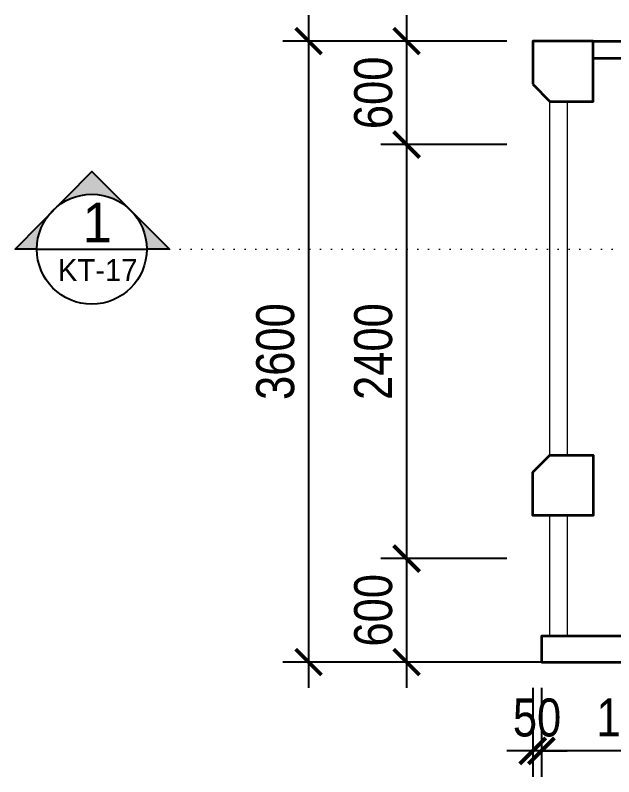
# Model space of a CAD drawing. Header units: inches. Extents: x 236662 to 497023, y -248575 to 81795.
# Drawn here: x 287994 to 291464, y -22178 to -17763 of the extents above; entities that cross this region are included whole.
import ezdxf

# ---------------------------------------------------------------- set-up
doc = ezdxf.new("R2010")
doc.units = ezdxf.units.IN
doc.header["$LTSCALE"] = 10
doc.header["$MEASUREMENT"] = 0
for name, pattern in [('CENTER', [2, 1.25, -0.25, 0.25, -0.25]), ('CENTER2', [1.125, 0.75, -0.125, 0.125, -0.125]), ('DOT2', [0.125, 0, -0.125])]:
    doc.linetypes.add(name, pattern=pattern)
for name, color, linetype, lineweight in [('03. HP_TUONG', 2, 'Continuous', 35), ('05. HP_TRUC', 251, 'CENTER', 5), ('06. HP_THAY 1', 134, 'Continuous', 15), ('GHICHU', 7, 'Continuous', 9)]:
    doc.layers.add(name, color=color, linetype=linetype, lineweight=lineweight)
for name, color, linetype in [('07. HP_KY HIEU', 43, 'Continuous'), ('08. HP_DIM', 118, 'Continuous'), ('truc', 2, 'CENTER2')]:
    doc.layers.add(name, color=color, linetype=linetype)
doc.styles.add('AVO', font='VAVOB.TTF')
doc.styles.add('text2', font='VHELVCN.TTF')
doc.dimstyles.new('AL-100', dxfattribs={"dimtxt": 220, "dimasz": 150, "dimexe": 150, "dimexo": 150, "dimgap": 80, "dimtad": 1, "dimdec": 0, "dimzin": 9, "dimtxsty": 'text2', "dimblk": 'ARCHTICK', "dimcen": 1, "dimdle": 150, "dimclrd": 256, "dimclre": 256, "dimclrt": 7, "dimadec": 0, "dimazin": 0, "dimtfac": 1, "dimtdec": 0, "dimtix": 1, "dimtmove": 2, "dimatfit": 3, "dimldrblk": 'ARCHTICK', "dimfxl": 1, "dimtolj": 1, "dimtzin": 0, "dimlwd": -1, "dimlwe": -1, "dimarcsym": 0})

# ---------------------------------------------------------------- blocks, each defined once
blk = doc.blocks.new('zcsadsdasd3')
at = {"layer": '05. HP_TRUC', "ltscale": 10}
for p, q in [((-15929.59508882673, 3599.999999999993), (1239.071195264813, 3599.999999999993)), ((-15929.59508882673, -7.275957614183426e-12), (1239.071195264813, 0))]:
    blk.add_line(p, q, dxfattribs=at)
blk = doc.blocks.new('_ArchTick')
at = {"color": 0, "linetype": 'ByBlock', "const_width": 0.15}
blk.add_lwpolyline([(-0.5, -0.5), (0.5, 0.5)], dxfattribs=at)
blk = doc.blocks.new('*D176')
at = {"layer": '08. HP_DIM', "transparency": 16777216}
for p, q in [((290263.039064242, -17762.73009563902), (290263.039064242, -18662.73009564012)), ((290844.5032326233, -17912.73009563902), (290113.039064242, -17912.73009563902)), ((290844.5032326233, -18512.73009564012), (290113.039064242, -18512.73009564012))]:
    blk.add_line(p, q, dxfattribs=at)
at = {"layer": 'Defpoints', "color": 0, "transparency": 16777216}
for p in [(290994.5032326233, -17912.73009563902, 6.307693845551875), (290263.039064242, -18512.73009564012), (290994.5032326233, -18512.73009564012, 6.307693845551875)]:
    blk.add_point(p, dxfattribs=at)
at = {"layer": '08. HP_DIM', "transparency": 16777216, "xscale": 150, "yscale": 150, "zscale": 150}
for p, rotation in [((290263.039064242, -17912.73009563902), 90), ((290263.039064242, -18512.73009564012), 270)]:
    blk.add_blockref('_ArchTick', p, dxfattribs=dict(at, rotation=rotation))
at = {"layer": '08. HP_DIM', "color": 7, "transparency": 16777216, "insert": (290070.6923975752, -18212.73009563965), "char_height": 220, "attachment_point": 5, "rotation": 90, "style": 'text2'}
blk.add_mtext('\\A1;600', dxfattribs=at)
blk = doc.blocks.new('*D290')
at = {"layer": '08. HP_DIM', "transparency": 16777216}
for p, q in [((291044.5032326232, -21662.73009563902), (291044.5032326232, -22177.86474074776)), ((292244.5032326232, -21662.73009563902), (292244.5032326232, -22177.86474074776)), ((292394.5032326232, -22027.86474074776), (290894.5032326232, -22027.86474074776))]:
    blk.add_line(p, q, dxfattribs=at)
at = {"layer": 'Defpoints', "color": 0, "transparency": 16777216}
for p in [(291044.5032326232, -21512.73009563902, 6.307693845551873), (292244.5032326232, -21512.73009563902, 6.307693845551873), (291044.5032326232, -22027.86474074776)]:
    blk.add_point(p, dxfattribs=at)
at = {"layer": '08. HP_DIM', "transparency": 16777216, "xscale": 150, "yscale": 150, "zscale": 150, "rotation": 180}
blk.add_blockref('_ArchTick', (291044.5032326232, -22027.86474074776), dxfattribs=at)
at = {"layer": '08. HP_DIM', "transparency": 16777216, "xscale": 150, "yscale": 150, "zscale": 150}
blk.add_blockref('_ArchTick', (292244.5032326232, -22027.86474074776), dxfattribs=at)
at = {"layer": '08. HP_DIM', "color": 7, "transparency": 16777216, "insert": (291644.5032326232, -21835.51807408109), "char_height": 220, "attachment_point": 5, "style": 'text2'}
blk.add_mtext('\\A1;1200', dxfattribs=at)
blk = doc.blocks.new('*D291')
at = {"layer": '08. HP_DIM', "transparency": 16777216}
for p, q in [((290263.0390642422, -18362.73009564012), (290263.0390642422, -21062.73009563794)), ((290844.5032326233, -18512.73009564012), (290113.0390642422, -18512.73009564012)), ((290844.5032326233, -20912.73009563794), (290113.0390642422, -20912.73009563794))]:
    blk.add_line(p, q, dxfattribs=at)
at = {"layer": 'Defpoints', "color": 0, "transparency": 16777216}
for p in [(290994.5032326233, -18512.73009564012, 6.307693845551875), (290263.0390642422, -20912.73009563794), (290994.5032326233, -20912.73009563794, 6.307693845551875)]:
    blk.add_point(p, dxfattribs=at)
at = {"layer": '08. HP_DIM', "transparency": 16777216, "xscale": 150, "yscale": 150, "zscale": 150}
for p, rotation in [((290263.0390642422, -18512.73009564012), 90), ((290263.0390642422, -20912.73009563794), 270)]:
    blk.add_blockref('_ArchTick', p, dxfattribs=dict(at, rotation=rotation))
at = {"layer": '08. HP_DIM', "color": 7, "transparency": 16777216, "insert": (290070.6923975755, -19712.73009563911), "char_height": 220, "attachment_point": 5, "rotation": 90, "style": 'text2'}
blk.add_mtext('\\A1;2400', dxfattribs=at)
blk = doc.blocks.new('*D292')
at = {"layer": '08. HP_DIM', "transparency": 16777216}
for p, q in [((290263.0390642422, -20762.73009563794), (290263.0390642422, -21662.73009563902)), ((290844.5032326233, -20912.73009563794), (290113.0390642422, -20912.73009563794)), ((290844.5032326233, -21512.73009563902), (290113.0390642422, -21512.73009563902))]:
    blk.add_line(p, q, dxfattribs=at)
at = {"layer": 'Defpoints', "color": 0, "transparency": 16777216}
for p in [(290994.5032326233, -20912.73009563794, 6.307693845551875), (290263.0390642422, -21512.73009563902), (290994.5032326233, -21512.73009563902, 6.307693845551875)]:
    blk.add_point(p, dxfattribs=at)
at = {"layer": '08. HP_DIM', "transparency": 16777216, "xscale": 150, "yscale": 150, "zscale": 150}
for p, rotation in [((290263.0390642422, -20912.73009563794), 90), ((290263.0390642422, -21512.73009563902), 270)]:
    blk.add_blockref('_ArchTick', p, dxfattribs=dict(at, rotation=rotation))
at = {"layer": '08. HP_DIM', "color": 7, "transparency": 16777216, "insert": (290070.6923975755, -21212.73009563856), "char_height": 220, "attachment_point": 5, "rotation": 90, "style": 'text2'}
blk.add_mtext('\\A1;600', dxfattribs=at)
blk = doc.blocks.new('*D293')
at = {"layer": '08. HP_DIM', "transparency": 16777216}
for p, q in [((290994.5032326232, -21662.73009563902), (290994.5032326232, -22177.86474074776)), ((291044.5032326232, -21662.73009563902), (291044.5032326232, -22177.86474074776)), ((290994.5032326232, -22027.86474074776), (290844.5032326232, -22027.86474074776)), ((291044.5032326232, -22027.86474074776), (290994.5032326232, -22027.86474074776)), ((291044.5032326232, -22027.86474074776), (291194.5032326232, -22027.86474074776))]:
    blk.add_line(p, q, dxfattribs=at)
at = {"layer": 'Defpoints', "color": 0, "transparency": 16777216}
for p in [(290994.5032326232, -21512.73009563902, 6.307693845551873), (291044.5032326232, -21512.73009563902, 6.307693845551873), (290994.5032326232, -22027.86474074776)]:
    blk.add_point(p, dxfattribs=at)
at = {"layer": '08. HP_DIM', "transparency": 16777216, "xscale": 150, "yscale": 150, "zscale": 150}
blk.add_blockref('_ArchTick', (290994.5032326232, -22027.86474074776), dxfattribs=at)
at = {"layer": '08. HP_DIM', "transparency": 16777216, "xscale": 150, "yscale": 150, "zscale": 150, "rotation": 180}
blk.add_blockref('_ArchTick', (291044.5032326232, -22027.86474074776), dxfattribs=at)
at = {"layer": '08. HP_DIM', "color": 7, "transparency": 16777216, "insert": (291019.5032326232, -21835.51807408109), "char_height": 220, "attachment_point": 5, "style": 'text2'}
blk.add_mtext('\\A1;50', dxfattribs=at)
blk = doc.blocks.new('sdfssdas')
at = {"lineweight": -3}
h = blk.add_hatch(color=256, dxfattribs=at)
edge = h.paths.add_edge_path()
edge.add_line((1902405, -245251.2094973724), (1902533.644847914, -245251.2094973722))
edge.add_ellipse((1902860.31151458, -245251.209497371), major_axis=(-230.9882151873044, 230.9882151873044), ratio=0.999999999997832, start_angle=7.339835921497979, end_angle=45.000000000261196, ccw=False)
edge.add_line((1902601.706332403, -245051.6237492283), (1902405, -245251.2094973723))
edge = h.paths.add_edge_path()
edge.add_ellipse((1902860.31151458, -245251.2094973718), major_axis=(-230.9882151872279, 230.9882151872279), ratio=0.9999999999956343, start_angle=314.99999999987494, end_angle=353.4927594007128, ccw=False)
edge.add_ellipse((1902860.31151458, -245251.209497372), major_axis=(-319.2831402481585, 69.0607519862011), ratio=0.9999999999966103, start_angle=237.2050219233946, end_angle=282.20502192325523, ccw=False)
edge.add_line((1903091.299729768, -245020.2212821844), (1902860.31151458, -244789.2330669968))
edge.add_line((1902860.31151458, -244789.2330669967), (1902656.989042233, -244995.5318030975))
edge = h.paths.add_edge_path()
edge.add_ellipse((1902860.31151458, -245251.2094973728), major_axis=(-109.3525430184075, 307.8199675923386), ratio=0.9999999999903584, start_angle=250.4425005864912, end_angle=295.44250058605934, ccw=False)
edge.add_line((1903186.978181248, -245251.209497372), (1903322.287944956, -245251.2094973717))
edge.add_line((1903322.287944956, -245251.2094973717), (1903091.299729768, -245020.2212821843))
blk.add_line((1902533.644847914, -245251.209497373), (1903186.978181248, -245251.2094973727), dxfattribs=at)
blk.add_lwpolyline([(1902533.644847914, -245251.2094973722), (1902405, -245251.2094973723), (1902860.31151458, -244789.2330669967), (1903322.287944956, -245251.2094973717), (1903186.978181248, -245251.209497372)], dxfattribs=at)
blk.add_circle((1902860.311514582, -245251.2094973729), 326.6666666666681, dxfattribs=at)
at = {"layer": 'GHICHU', "color": 0, "linetype": 'Continuous', "attachment_point": 1, "style": 'AVO'}
for s, insert, char_height, width in [('{\\fVNI-Avo|b0|i0|c0|p2;1}', (1902805.078921621, -244975.0296229845), 234.375, 39462.40071614583), ('{\\fVNI-Avo|b0|i0|c0|p2;KT-17}', (1902658.543204735, -245310.0145320904), 130, 21888.47826388888)]:
    blk.add_mtext(s, dxfattribs=dict(at, insert=insert, char_height=char_height, width=width))
blk = doc.blocks.new('ádasdzz')
at = {"layer": 'truc', "color": 2, "linetype": 'DOT2', "lineweight": 5, "ltscale": 50}
blk.add_lwpolyline([(450.4282605358167, -644.39876432452), (6833.817897205648, -644.39876432452), (6833.817897205648, -2300.176163937809), (21309.64613677532, -2300.176163937809)], dxfattribs=at)
at = {"xscale": 0.9750026861104957, "yscale": 0.9750026861104957, "zscale": 0.9750026861104957}
blk.add_blockref('sdfssdas', (-1855293.91501977, 238476.1892674607), dxfattribs=at)
blk = doc.blocks.new('*D1341')
at = {"layer": '08. HP_DIM', "transparency": 16777216}
for p, q in [((-17549.36364622333, 149.9999999999998), (-17549.36364622333, -3750.000000000031)), ((-16400.00000000001, -2.412183974514948e-14), (-17699.36364622333, -2.330754507109644e-13)), ((-16400.00000000001, -3600.000000000031), (-17699.36364622333, -3600.000000000031))]:
    blk.add_line(p, q, dxfattribs=at)
at = {"layer": 'Defpoints', "color": 0, "transparency": 16777216}
for p in [(-16250.00000000001, 0, 6.307693845551853), (-17549.36364622333, -3600.000000000031), (-16250.00000000001, -3600.000000000031, 6.307693845551853)]:
    blk.add_point(p, dxfattribs=at)
at = {"layer": '08. HP_DIM', "transparency": 16777216, "xscale": 150, "yscale": 150, "zscale": 150}
for p, rotation in [((-17549.36364622333, -2.089536109658149e-13), 90), ((-17549.36364622333, -3600.000000000031), 270)]:
    blk.add_blockref('_ArchTick', p, dxfattribs=dict(at, rotation=rotation))
at = {"layer": '08. HP_DIM', "color": 7, "transparency": 16777216, "insert": (-17741.71031289, -1800.00000000001), "char_height": 220, "attachment_point": 5, "rotation": 90, "style": 'text2'}
blk.add_mtext('\\A1;3600', dxfattribs=at)
blk = doc.blocks.new('mb tang 2')
at = {"layer": '03. HP_TUONG'}
for points in [[(-16250, -250), (-16150, -350), (-15900, -350), (-15900, 0), (-16250, 0), (-16250, -250)], [(-15900, 0), (-15000.00000000012, 0), (-15000.00000000012, -100), (-15900, -100)], [(-16250, -2500), (-16150, -2400), (-15900, -2400), (-15900, -2750), (-16250, -2750), (-16250, -2500)], [(-16200, -3600.000000000029), (-15000, -3600.000000000029), (-15000, -3450.000000000029), (-16200, -3450.000000000029)]]:
    blk.add_lwpolyline(points, close=True, dxfattribs=at)
at = {"layer": '06. HP_THAY 1'}
for points in [[(-16150, -350), (-16050, -350), (-16050, -2400), (-16150, -2400)], [(-16150, -2750), (-16050, -2750), (-16050, -3450.000000000029), (-16150, -3450.000000000029)]]:
    blk.add_lwpolyline(points, close=True, dxfattribs=at)
at = {"layer": '08. HP_DIM'}
dim = blk.add_linear_dim(base=(-17549.36364622333, -3600.000000000031, -6.307693845551853), p1=(-16250, 0), p2=(-16250, -3600.000000000029), angle=90, dimstyle='AL-100', dxfattribs=at)
dim.commit()
dim.dimension.update_dxf_attribs({"geometry": '*D1341', "text_midpoint": (-17741.71031289, -1800.00000000001, -6.307693845551853)})

msp = doc.modelspace()

# ---------------------------------------------------------------- linework, layer by layer
at = {"layer": '08. HP_DIM'}
msp.add_line((293192.4675349055, -21512.73009563902, 6.307693845551875), (289560.9197348344, -21512.73009563902, 6.307693845551875), dxfattribs=at)

# ---------------------------------------------------------------- block references
msp.add_blockref('mb tang 2', (307244.5032326232, -17912.730095639, 6.307693845551875))
at = {"layer": '07. HP_KY HIEU'}
msp.add_blockref('ádasdzz', (288438.1026858473, -18474.81086262799), dxfattribs=at)
at = {"layer": '08. HP_DIM'}
msp.add_blockref('zcsadsdasd3', (307244.5032326232, -21512.730095639, 6.307693845551875), dxfattribs=at)

# ---------------------------------------------------------------- dimensions: what is measured, and where the dimension line sits
for base, p1, p2, picture, middle in [((290263.039064242, -18512.73009564012), (290994.5032326232, -17912.73009563901, 6.307693845551875), (290994.5032326232, -18512.73009564012, 6.307693845551875), '*D176', (290070.6923975752, -18212.73009563965)), ((290263.0390642422, -20912.73009563794), (290994.5032326232, -18512.73009564012, 6.307693845551875), (290994.5032326232, -20912.73009563793, 6.307693845551875), '*D291', (290070.6923975755, -19712.73009563911)), ((290263.0390642422, -21512.73009563902), (290994.5032326232, -20912.73009563793, 6.307693845551875), (290994.5032326232, -21512.73009563902, 6.307693845551875), '*D292', (290070.6923975755, -21212.73009563856))]:
    dim = msp.add_linear_dim(base=base, p1=p1, p2=p2, angle=90, dimstyle='AL-100', dxfattribs=at)
    dim.commit()
    dim.dimension.update_dxf_attribs({"geometry": picture, "text_midpoint": middle})
for base, p1, p2, picture, middle in [((290994.5032326232, -22027.86474074776), (291044.5032326232, -21512.73009563902, 6.307693845551873), (290994.5032326232, -21512.73009563902, 6.307693845551873), '*D293', (291019.5032326232, -21835.51807408109)), ((291044.5032326232, -22027.86474074776), (292244.5032326232, -21512.73009563902, 6.307693845551873), (291044.5032326232, -21512.73009563902, 6.307693845551873), '*D290', (291644.5032326232, -21835.51807408109))]:
    dim = msp.add_linear_dim(base=base, p1=p1, p2=p2, dimstyle='AL-100', dxfattribs=at)
    dim.commit()
    dim.dimension.update_dxf_attribs({"geometry": picture, "text_midpoint": middle})

doc.saveas('drawing.dxf')
